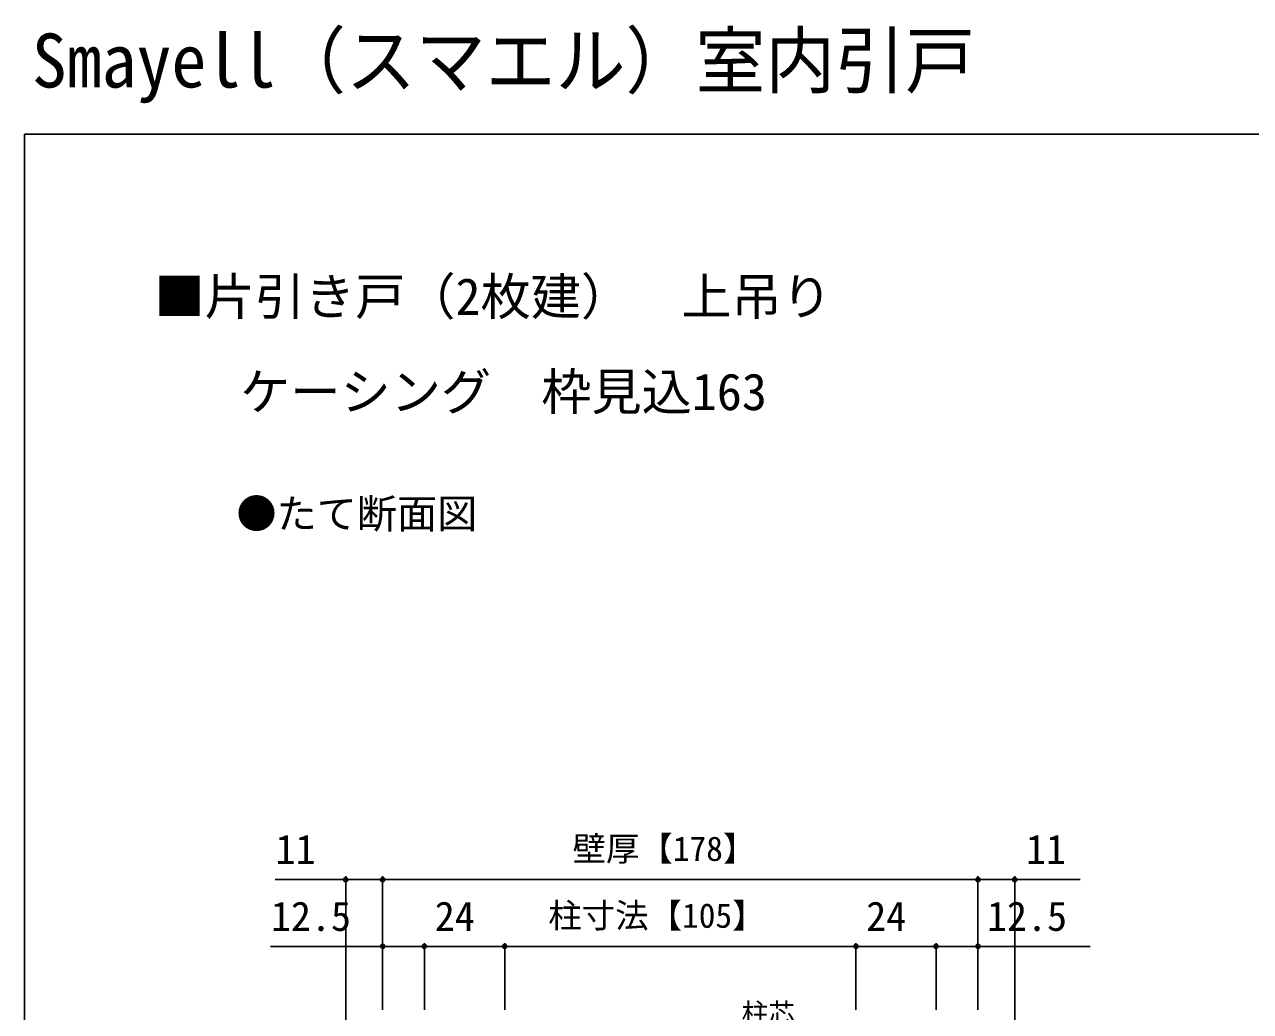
# Model space of a CAD drawing. Units: millimetres, scale not verified. Extents: x -525 to 525, y -783 to 779.
# Drawn here: x -525 to -158.4, y 484.2 to 779.5 of the extents above; entities that cross this region are included whole.
import ezdxf
from ezdxf.enums import TextEntityAlignment as Align

# ---------------------------------------------------------------- set-up
doc = ezdxf.new("R2010")
doc.units = ezdxf.units.MM
doc.header["$LTSCALE"] = 4
for name, color, linetype in [('0-2_USER1', 3, 'Continuous'), ('0-8_YKK_D', 6, 'Continuous'), ('0-9_YKK_ZWAK', 7, 'Continuous')]:
    doc.layers.add(name, color=color, linetype=linetype)
doc.styles.add('ＭＳ ゴシック', font='')
doc.styles.get('ＭＳ ゴシック').set_extended_font_data('MS Gothic')

msp = doc.modelspace()

# ---------------------------------------------------------------- linework, layer by layer
at = {"layer": '0-8_YKK_D'}
for p, q in [((-428.934, 447.698), (-428.934, 524.698)), ((-417.934, 509.889), (-417.934, 524.698)), ((-417.934, 484.698), (-417.934, 524.698)), ((-239.934, 484.698), (-239.934, 524.698)), ((-239.934, 484.698), (-239.934, 524.698)), ((-228.934, 448.698), (-228.934, 524.698)), ((-239.934, 523.698), (-417.934, 523.698)), ((-417.934, 496.889), (-417.934, 504.698)), ((-405.434, 484.698), (-405.434, 504.698)), ((-405.434, 484.698), (-405.434, 504.698)), ((-405.434, 503.698), (-381.434, 503.698)), ((-381.434, 484.698), (-381.434, 504.698)), ((-381.434, 484.698), (-381.434, 504.698)), ((-276.434, 503.698), (-381.434, 503.698)), ((-276.434, 485.698), (-276.434, 504.698)), ((-276.434, 484.698), (-276.434, 504.698)), ((-252.434, 503.698), (-276.434, 503.698)), ((-252.434, 484.698), (-252.434, 504.698)), ((-252.434, 484.698), (-252.434, 504.698)), ((-239.934, 484.698), (-239.934, 504.698))]:
    msp.add_line(p, q, dxfattribs=at)
for points in [[(-417.934, 523.698), (-428.934, 523.698), (-450.098, 523.698)], [(-239.934, 523.698), (-228.934, 523.698), (-209.385, 523.698)], [(-405.434, 503.698), (-417.934, 503.698), (-451.484, 503.698)], [(-252.434, 503.698), (-239.934, 503.698), (-206.384, 503.698)]]:
    msp.add_lwpolyline(points, dxfattribs=at)
for centre in [(-428.934, 523.698), (-417.934, 523.698), (-417.934, 523.698), (-239.934, 523.698), (-239.934, 523.698), (-228.934, 523.698), (-417.934, 503.698), (-405.434, 503.698), (-405.434, 503.698), (-381.434, 503.698), (-381.434, 503.698), (-276.434, 503.698), (-276.434, 503.698), (-252.434, 503.698), (-252.434, 503.698), (-239.934, 503.698)]:
    msp.add_circle(centre, 0.637, dxfattribs=at)
at = {"layer": '0-9_YKK_ZWAK'}
for q in [(-525, -783.3), (525, 746.7)]:
    msp.add_line((-525, 746.7), q, dxfattribs=at)

# ---------------------------------------------------------------- texts
at = {"layer": '0-2_USER1', "style": 'ＭＳ ゴシック', "width": 0.95}
msp.add_text('Smayell（スマエル）室内引戸', height=16.13, dxfattribs=at).set_placement((-522.781, 755.825), align=Align.BOTTOM_LEFT)
at = {"layer": '0-2_USER1', "style": 'ＭＳ ゴシック'}
for s, height, p in [('■片引き戸（2枚建）\u3000上吊り', 11, (-486.153, 689.325)), (' \u3000ケーシング\u3000枠見込163', 11, (-483, 660.831)), ('●たて断面図', 8.798, (-461.636, 626.132))]:
    msp.add_text(s, height=height, dxfattribs=at).set_placement(p, align=Align.BOTTOM_LEFT)
at = {"layer": '0-8_YKK_D', "style": 'ＭＳ ゴシック'}
for s, height, p in [('11', 8.798, (-449.939, 525.698)), ('壁厚【178】', 7.331, (-361.15, 527.062)), ('11', 8.798, (-225.567, 525.698)), ('12.5', 8.798, (-451.325, 505.698)), ('24', 8.798, (-402.332, 505.698)), ('柱寸法【105】', 7.331, (-368.394, 507.062)), ('24', 8.798, (-273.332, 505.698)), ('12.5', 8.798, (-237.225, 505.698)), ('柱芯', 5.865, (-310.612, 479.06))]:
    msp.add_text(s, height=height, dxfattribs=at).set_placement(p, align=Align.BOTTOM_LEFT)

doc.saveas('drawing.dxf')
